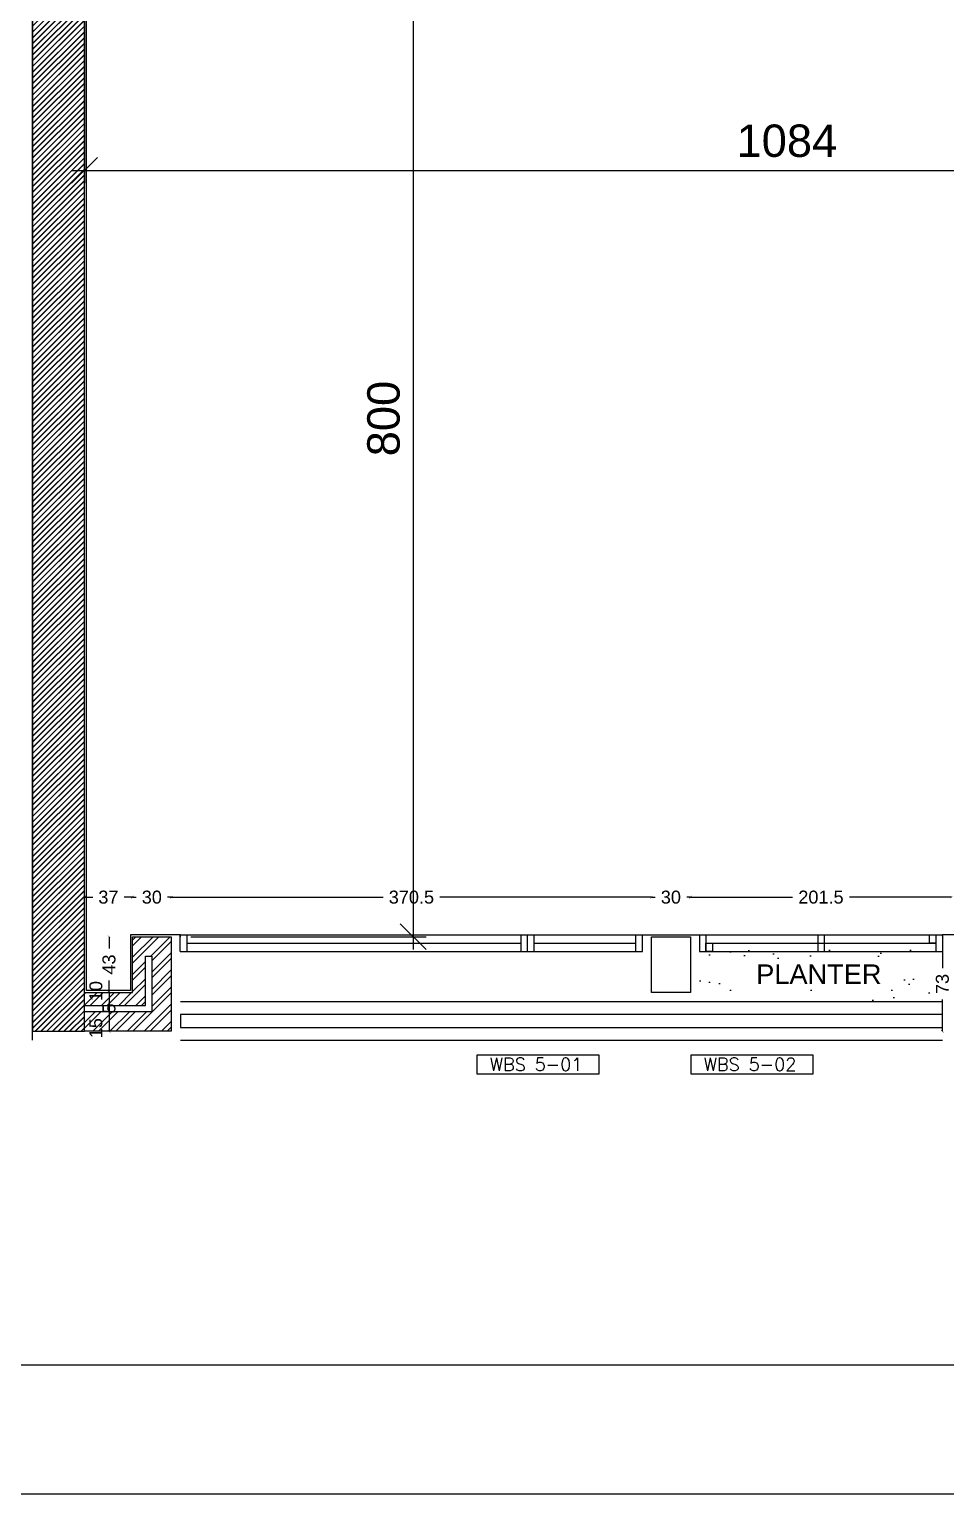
# Model space of a CAD drawing. Extents: x -0.9 to 45.6, y -8.7 to 61.5.
# Drawn here: x 27.34 to 34.41, y 0 to 11.3 of the extents above; entities that cross this region are included whole.
import ezdxf
from ezdxf.enums import TextEntityAlignment as Align

# ---------------------------------------------------------------- set-up
doc = ezdxf.new("R2010")
doc.units = 0
doc.header["$MEASUREMENT"] = 0
doc.header["$PDMODE"] = 35
doc.header["$PDSIZE"] = 0.3
doc.layers.get('0').update_dxf_attribs({"linetype": 'CONTINUOUS'})
doc.layers.get('DEFPOINTS').update_dxf_attribs({"linetype": 'CONTINUOUS'})
for name, color, linetype in [('60%', 7, 'CONTINUOUS'), ('A-ALU', 9, 'CONTINUOUS'), ('A-ANNO-DIM', 3, 'CONTINUOUS'), ('A-AREAS', 6, 'CONTINUOUS'), ('A-BALUST', 1, 'CONTINUOUS'), ('a-dim', 3, 'CONTINUOUS'), ('A-HATCH-CONC', 8, 'CONTINUOUS'), ('A-HATCH-WALL', 8, 'CONTINUOUS'), ('A-N-WINDOW', 3, 'CONTINUOUS'), ('A-PLASTER', 8, 'CONTINUOUS'), ('A-PROJECTION', 9, 'CONTINUOUS'), ('a-stru-fac', 200, 'CONTINUOUS'), ('a-text-red', 10, 'CONTINUOUS'), ('A-TREES', 63, 'CONTINUOUS'), ('A-WALL', 4, 'CONTINUOUS'), ('Parcelle$0$N-PLOT', 5, 'CONTINUOUS'), ('S-2ND-3RD-4-5-6TH$0$A-STR 2-3-4-5-6', 2, 'CONTINUOUS'), ('S-2ND-3RD-4-5-6TH$0$N-PLOT', 5, 'CONTINUOUS')]:
    doc.layers.add(name, color=color, linetype=linetype)
doc.styles.add('A100-STEXT', font='arial.ttf', dxfattribs={"height": 0.25})
doc.styles.add('ROMANS', font='romans__.ttf')
doc.styles.add('STYLE1', font='arial.ttf')
doc.dimstyles.new('A100-DIM', dxfattribs={"dimtxt": 0.25, "dimasz": 0.2, "dimexe": 0.1, "dimexo": 0.3, "dimgap": 0.1, "dimtad": 1, "dimlfac": 100, "dimrnd": 0.5, "dimdsep": 46, "dimtxsty": 'A100-STEXT', "dimblk1": 'OBLIQUE', "dimblk2": 'OBLIQUE', "dimsah": 1, "dimcen": -0.05, "dimdle": 0.1, "dimclrd": 15, "dimclre": 15, "dimclrt": 256, "dimadec": 0, "dimazin": 0, "dimtfac": 0.28, "dimtix": 1, "dimtmove": 2, "dimatfit": 3, "dimldrblk": 'OBLIQUE', "dimfxl": 1, "dimtolj": 1, "dimarcsym": 0})
doc.dimstyles.new('A50-DIM', dxfattribs={"dimtxt": 0.1, "dimasz": 0.02, "dimexe": 0.05, "dimexo": 0.01, "dimgap": 0.05, "dimtad": 0, "dimdec": 1, "dimlfac": 100, "dimrnd": 0.5, "dimdsep": 46, "dimtxsty": 'STYLE1', "dimblk": 'ARCHTICK', "dimcen": 0.05, "dimdle": 1e-05, "dimse1": 1, "dimse2": 1, "dimclrd": 146, "dimclre": 256, "dimclrt": 256, "dimadec": 0, "dimazin": 0, "dimtfac": 1.4, "dimtdec": 1, "dimtix": 1, "dimtmove": 2, "dimatfit": 3, "dimldrblk": 'ARCHTICK', "dimfxl": 1, "dimtolj": 1, "dimarcsym": 0})
pattern_1 = [(45, (-139.766827, -8.86163), (-0.022097087, 0.022097087), [])]

# ---------------------------------------------------------------- blocks, each defined once
blk = doc.blocks.new('_OBLIQUE')
at = {"color": 0, "linetype": 'ByBlock'}
blk.add_line((-0.5, -0.5), (0.5, 0.5), dxfattribs=at)
blk = doc.blocks.new('*D287')
at = {"layer": '60%', "color": 15, "lineweight": -2}
for p, q in [((0.008, 3.2), (0.008, 0.896)), ((42.958, 3.2), (42.958, 0.896)), ((-0.092, 0.996), (43.058, 0.996))]:
    blk.add_line(p, q, dxfattribs=at)
at = {"layer": 'DEFPOINTS', "color": 0}
for p in [(0.008, 3.5), (42.958, 3.5), (42.958, 0.996)]:
    blk.add_point(p, dxfattribs=at)
at = {"layer": '60%', "color": 15, "lineweight": -2, "xscale": 0.2, "yscale": 0.2, "zscale": 0.2, "rotation": 180}
blk.add_blockref('_OBLIQUE', (0.008, 0.996), dxfattribs=at)
at = {"layer": '60%', "color": 15, "lineweight": -2, "xscale": 0.2, "yscale": 0.2, "zscale": 0.2}
blk.add_blockref('_OBLIQUE', (42.958, 0.996), dxfattribs=at)
at = {"layer": '60%', "insert": (21.483, 1.224), "char_height": 0.25, "attachment_point": 5, "style": 'A100-STEXT'}
blk.add_mtext('\\A1;4295', dxfattribs=at)
blk = doc.blocks.new('_ArchTick')
at = {"color": 0, "linetype": 'ByBlock', "const_width": 0.15}
blk.add_lwpolyline([(-0.5, -0.5), (0.5, 0.5)], dxfattribs=at)
blk = doc.blocks.new('*D383')
at = {"layer": 'A-ANNO-DIM', "color": 146, "lineweight": -2}
for p, q in [((27.768, 4.605), (27.832, 4.605)), ((28.138, 4.605), (28.075, 4.605))]:
    blk.add_line(p, q, dxfattribs=at)
at = {"layer": 'DEFPOINTS', "color": 0}
for p in [(28.138, 4.605), (27.768, 3.87), (28.138, 3.87)]:
    blk.add_point(p, dxfattribs=at)
at = {"layer": 'A-ANNO-DIM', "color": 146, "lineweight": -2, "xscale": 0.02, "yscale": 0.02, "zscale": 0.02, "rotation": 180}
blk.add_blockref('_ArchTick', (27.768, 4.605), dxfattribs=at)
at = {"layer": 'A-ANNO-DIM', "color": 146, "lineweight": -2, "xscale": 0.02, "yscale": 0.02, "zscale": 0.02}
blk.add_blockref('_ArchTick', (28.138, 4.605), dxfattribs=at)
at = {"layer": 'A-ANNO-DIM', "insert": (27.953, 4.605), "char_height": 0.1, "attachment_point": 5, "style": 'STYLE1'}
blk.add_mtext('\\A1;37', dxfattribs=at)
blk = doc.blocks.new('*D384')
at = {"layer": 'A-ANNO-DIM', "color": 146, "lineweight": -2}
for p, q in [((28.138, 4.605), (28.118, 4.605)), ((28.138, 4.605), (28.167, 4.605)), ((28.438, 4.605), (28.41, 4.605)), ((28.438, 4.605), (28.458, 4.605))]:
    blk.add_line(p, q, dxfattribs=at)
at = {"layer": 'DEFPOINTS', "color": 0}
for p in [(28.438, 4.605), (28.138, 4.3), (28.438, 4.3)]:
    blk.add_point(p, dxfattribs=at)
at = {"layer": 'A-ANNO-DIM', "color": 146, "lineweight": -2, "xscale": 0.02, "yscale": 0.02, "zscale": 0.02}
blk.add_blockref('_ArchTick', (28.138, 4.605), dxfattribs=at)
at = {"layer": 'A-ANNO-DIM', "color": 146, "lineweight": -2, "xscale": 0.02, "yscale": 0.02, "zscale": 0.02, "rotation": 180}
blk.add_blockref('_ArchTick', (28.438, 4.605), dxfattribs=at)
at = {"layer": 'A-ANNO-DIM', "insert": (28.288, 4.605), "char_height": 0.1, "attachment_point": 5, "style": 'STYLE1'}
blk.add_mtext('\\A1;30', dxfattribs=at)
blk = doc.blocks.new('*D385')
at = {"layer": 'A-ANNO-DIM', "color": 146, "lineweight": -2}
for p, q in [((28.438, 4.605), (30.072, 4.605)), ((32.143, 4.605), (30.51, 4.605))]:
    blk.add_line(p, q, dxfattribs=at)
at = {"layer": 'DEFPOINTS', "color": 0}
for p in [(32.143, 4.605), (28.438, 4.3), (32.143, 4.315)]:
    blk.add_point(p, dxfattribs=at)
at = {"layer": 'A-ANNO-DIM', "color": 146, "lineweight": -2, "xscale": 0.02, "yscale": 0.02, "zscale": 0.02, "rotation": 180}
blk.add_blockref('_ArchTick', (28.438, 4.605), dxfattribs=at)
at = {"layer": 'A-ANNO-DIM', "color": 146, "lineweight": -2, "xscale": 0.02, "yscale": 0.02, "zscale": 0.02}
blk.add_blockref('_ArchTick', (32.143, 4.605), dxfattribs=at)
at = {"layer": 'A-ANNO-DIM', "insert": (30.291, 4.605), "char_height": 0.1, "attachment_point": 5, "style": 'STYLE1'}
blk.add_mtext('\\A1;370.5', dxfattribs=at)
blk = doc.blocks.new('*D386')
at = {"layer": 'A-ANNO-DIM', "color": 146, "lineweight": -2}
for p, q in [((32.143, 4.605), (32.123, 4.605)), ((32.143, 4.605), (32.172, 4.605)), ((32.443, 4.605), (32.415, 4.605)), ((32.443, 4.605), (32.463, 4.605))]:
    blk.add_line(p, q, dxfattribs=at)
at = {"layer": 'DEFPOINTS', "color": 0}
for p in [(32.443, 4.605), (32.143, 4.315), (32.443, 4.315)]:
    blk.add_point(p, dxfattribs=at)
at = {"layer": 'A-ANNO-DIM', "color": 146, "lineweight": -2, "xscale": 0.02, "yscale": 0.02, "zscale": 0.02}
blk.add_blockref('_ArchTick', (32.143, 4.605), dxfattribs=at)
at = {"layer": 'A-ANNO-DIM', "color": 146, "lineweight": -2, "xscale": 0.02, "yscale": 0.02, "zscale": 0.02, "rotation": 180}
blk.add_blockref('_ArchTick', (32.443, 4.605), dxfattribs=at)
at = {"layer": 'A-ANNO-DIM', "insert": (32.293, 4.605), "char_height": 0.1, "attachment_point": 5, "style": 'STYLE1'}
blk.add_mtext('\\A1;30', dxfattribs=at)
blk = doc.blocks.new('*D387')
at = {"layer": 'A-ANNO-DIM', "color": 146, "lineweight": -2}
for p, q in [((32.443, 4.605), (33.231, 4.605)), ((34.458, 4.605), (33.671, 4.605))]:
    blk.add_line(p, q, dxfattribs=at)
at = {"layer": 'DEFPOINTS', "color": 0}
for p in [(34.458, 4.605), (32.443, 4.315), (34.458, 4.3)]:
    blk.add_point(p, dxfattribs=at)
at = {"layer": 'A-ANNO-DIM', "color": 146, "lineweight": -2, "xscale": 0.02, "yscale": 0.02, "zscale": 0.02, "rotation": 180}
blk.add_blockref('_ArchTick', (32.443, 4.605), dxfattribs=at)
at = {"layer": 'A-ANNO-DIM', "color": 146, "lineweight": -2, "xscale": 0.02, "yscale": 0.02, "zscale": 0.02}
blk.add_blockref('_ArchTick', (34.458, 4.605), dxfattribs=at)
at = {"layer": 'A-ANNO-DIM', "insert": (33.451, 4.605), "char_height": 0.1, "attachment_point": 5, "style": 'STYLE1'}
blk.add_mtext('\\A1;201.5', dxfattribs=at)
blk = doc.blocks.new('*D395')
at = {"layer": 'a-dim', "color": 15, "lineweight": -2}
for p, q in [((30.305, 12.4), (30.305, 4.2)), ((30.055, 12.3), (30.205, 12.3)), ((28.588, 4.3), (30.405, 4.3))]:
    blk.add_line(p, q, dxfattribs=at)
at = {"layer": 'DEFPOINTS', "color": 0}
for p in [(30.355, 12.3), (28.288, 4.3), (30.305, 4.3)]:
    blk.add_point(p, dxfattribs=at)
at = {"layer": 'a-dim', "color": 15, "lineweight": -2, "xscale": 0.2, "yscale": 0.2, "zscale": 0.2}
for p, rotation in [((30.305, 12.3), 90), ((30.305, 4.3), 270)]:
    blk.add_blockref('_OBLIQUE', p, dxfattribs=dict(at, rotation=rotation))
at = {"layer": 'a-dim', "insert": (30.077, 8.3), "char_height": 0.25, "attachment_point": 5, "rotation": 90, "style": 'A100-STEXT'}
blk.add_mtext('\\A1;800', dxfattribs=at)
blk = doc.blocks.new('*D396')
at = {"layer": 'A-ANNO-DIM', "color": 146, "lineweight": -2}
for p, q in [((27.958, 4.3), (27.958, 4.209)), ((27.958, 3.87), (27.958, 3.961))]:
    blk.add_line(p, q, dxfattribs=at)
at = {"layer": 'DEFPOINTS', "color": 0}
for p in [(28.138, 4.3), (27.958, 3.87), (28.138, 3.87)]:
    blk.add_point(p, dxfattribs=at)
at = {"layer": 'A-ANNO-DIM', "color": 146, "lineweight": -2, "xscale": 0.02, "yscale": 0.02, "zscale": 0.02}
for p, rotation in [((27.958, 4.3), 90), ((27.958, 3.87), 270)]:
    blk.add_blockref('_ArchTick', p, dxfattribs=dict(at, rotation=rotation))
at = {"layer": 'A-ANNO-DIM', "insert": (27.958, 4.085), "char_height": 0.1, "attachment_point": 5, "rotation": 90, "style": 'STYLE1'}
blk.add_mtext('\\A1;43', dxfattribs=at)
blk = doc.blocks.new('*D397')
at = {"layer": 'A-ANNO-DIM', "color": 146, "lineweight": -2}
blk.add_line((27.958, 3.87), (27.958, 3.77), dxfattribs=at)
at = {"layer": 'DEFPOINTS', "color": 0}
for p in [(28.138, 3.87), (27.958, 3.77), (28.238, 3.77)]:
    blk.add_point(p, dxfattribs=at)
at = {"layer": 'A-ANNO-DIM', "color": 146, "lineweight": -2, "xscale": 0.02, "yscale": 0.02, "zscale": 0.02}
for p, rotation in [((27.958, 3.87), 90), ((27.958, 3.77), 270)]:
    blk.add_blockref('_ArchTick', p, dxfattribs=dict(at, rotation=rotation))
at = {"layer": 'A-ANNO-DIM', "insert": (27.857, 3.88), "char_height": 0.1, "attachment_point": 5, "rotation": 90, "style": 'STYLE1'}
blk.add_mtext('\\A1;10', dxfattribs=at)
blk = doc.blocks.new('*D398')
at = {"layer": 'A-ANNO-DIM', "color": 146, "lineweight": -2}
for p, q in [((27.958, 3.77), (27.958, 3.79)), ((27.958, 3.77), (27.958, 3.72)), ((27.958, 3.72), (27.958, 3.7))]:
    blk.add_line(p, q, dxfattribs=at)
at = {"layer": 'DEFPOINTS', "color": 0}
for p in [(28.238, 3.77), (27.958, 3.72), (28.288, 3.72)]:
    blk.add_point(p, dxfattribs=at)
at = {"layer": 'A-ANNO-DIM', "color": 146, "lineweight": -2, "xscale": 0.02, "yscale": 0.02, "zscale": 0.02}
for p, rotation in [((27.958, 3.77), 270), ((27.958, 3.72), 90)]:
    blk.add_blockref('_ArchTick', p, dxfattribs=dict(at, rotation=rotation))
at = {"layer": 'A-ANNO-DIM', "insert": (27.958, 3.745), "char_height": 0.1, "attachment_point": 5, "rotation": 90, "style": 'STYLE1'}
blk.add_mtext('\\A1;5', dxfattribs=at)
blk = doc.blocks.new('*D399')
at = {"layer": 'A-ANNO-DIM', "color": 146, "lineweight": -2}
blk.add_line((27.958, 3.72), (27.958, 3.57), dxfattribs=at)
at = {"layer": 'DEFPOINTS', "color": 0}
for p in [(28.288, 3.72), (27.958, 3.57), (28.438, 3.57)]:
    blk.add_point(p, dxfattribs=at)
at = {"layer": 'A-ANNO-DIM', "color": 146, "lineweight": -2, "xscale": 0.02, "yscale": 0.02, "zscale": 0.02}
for p, rotation in [((27.958, 3.72), 90), ((27.958, 3.57), 270)]:
    blk.add_blockref('_ArchTick', p, dxfattribs=dict(at, rotation=rotation))
at = {"layer": 'A-ANNO-DIM', "insert": (27.857, 3.594), "char_height": 0.1, "attachment_point": 5, "rotation": 90, "style": 'STYLE1'}
blk.add_mtext('\\A1;15', dxfattribs=at)
blk = doc.blocks.new('*D405')
at = {"layer": 'a-dim', "color": 15, "lineweight": -2}
for p, q in [((27.768, 12.1), (27.768, 10.116)), ((38.608, 10.7), (38.608, 10.116)), ((27.668, 10.216), (38.708, 10.216))]:
    blk.add_line(p, q, dxfattribs=at)
at = {"layer": 'DEFPOINTS', "color": 0}
for p in [(27.768, 12.4), (38.608, 11), (38.608, 10.216)]:
    blk.add_point(p, dxfattribs=at)
at = {"layer": 'a-dim', "color": 15, "lineweight": -2, "xscale": 0.2, "yscale": 0.2, "zscale": 0.2, "rotation": 180}
blk.add_blockref('_OBLIQUE', (27.768, 10.216), dxfattribs=at)
at = {"layer": 'a-dim', "color": 15, "lineweight": -2, "xscale": 0.2, "yscale": 0.2, "zscale": 0.2}
blk.add_blockref('_OBLIQUE', (38.608, 10.216), dxfattribs=at)
at = {"layer": 'a-dim', "insert": (33.188, 10.443), "char_height": 0.25, "attachment_point": 5, "style": 'A100-STEXT'}
blk.add_mtext('\\A1;1084', dxfattribs=at)
blk = doc.blocks.new('NWINDOW')
at = {"layer": 'A-N-WINDOW'}
blk.add_lwpolyline([(0, 0), (0, 0.15), (0.939, 0.15), (0.939, 0)], close=True, dxfattribs=at)
at = {"layer": 'A-N-WINDOW', "style": 'ROMANS'}
blk.add_attdef('WBSN1-01', text='', height=0.1, dxfattribs=at).set_placement((0.455, 0.026), align=Align.CENTER)
blk = doc.blocks.new('A$C21287FDA')
at = {"layer": 'A-ALU'}
for p, q in [((28.508, 4.315), (32.073, 4.315)), ((28.508, 4.185), (28.508, 4.315)), ((28.558, 4.315), (28.558, 4.185)), ((31.138, 4.185), (31.138, 4.315)), ((31.188, 4.185), (31.188, 4.315)), ((31.238, 4.185), (31.238, 4.315)), ((32.023, 4.185), (32.023, 4.315)), ((32.073, 4.185), (32.073, 4.315)), ((32.513, 4.315), (34.388, 4.315)), ((32.513, 4.315), (32.513, 4.185)), ((32.513, 4.315), (32.513, 4.185)), ((32.563, 4.315), (32.563, 4.185)), ((32.563, 4.315), (32.563, 4.185)), ((33.426, 4.315), (33.426, 4.185)), ((33.476, 4.315), (33.476, 4.185)), ((34.338, 4.315), (34.338, 4.185)), ((34.388, 4.315), (34.388, 4.185)), ((28.508, 4.185), (32.073, 4.185)), ((28.558, 4.25), (31.138, 4.25)), ((31.238, 4.25), (32.023, 4.25)), ((32.513, 4.185), (34.388, 4.185)), ((32.563, 4.25), (34.338, 4.25))]:
    blk.add_line(p, q, dxfattribs=at)
for points in [[(34.288, 4.315), (34.338, 4.315), (34.338, 4.25), (34.288, 4.25)], [(32.563, 4.25), (32.613, 4.25), (32.613, 4.185), (32.563, 4.185)]]:
    blk.add_lwpolyline(points, close=True, dxfattribs=at)
blk = doc.blocks.new('*D444')
at = {"layer": 'A-ANNO-DIM', "color": 146, "lineweight": -2}
for p, q in [((34.388, 4.3), (34.388, 4.056)), ((34.388, 3.57), (34.388, 3.814))]:
    blk.add_line(p, q, dxfattribs=at)
at = {"layer": 'DEFPOINTS', "color": 0}
for p in [(34.458, 4.3), (34.388, 3.57), (34.458, 3.57)]:
    blk.add_point(p, dxfattribs=at)
at = {"layer": 'A-ANNO-DIM', "color": 146, "lineweight": -2, "xscale": 0.02, "yscale": 0.02, "zscale": 0.02}
for p, rotation in [((34.388, 4.3), 90), ((34.388, 3.57), 270)]:
    blk.add_blockref('_ArchTick', p, dxfattribs=dict(at, rotation=rotation))
at = {"layer": 'A-ANNO-DIM', "insert": (34.388, 3.935), "char_height": 0.1, "attachment_point": 5, "rotation": 90, "style": 'STYLE1'}
blk.add_mtext('\\A1;73', dxfattribs=at)

msp = doc.modelspace()

# ---------------------------------------------------------------- hatches: boundary and pattern name
at = {"layer": 'A-HATCH-CONC'}
h = msp.add_hatch(dxfattribs=at)
h.set_pattern_fill('ANSI31', color=256, scale=0.25, angle=-720, style=0)
h.set_pattern_definition(pattern_1)
h.paths.add_polyline_path([(32.39337, 16.85), (32.39337, 16.65), (32.69337, 16.65), (32.69337, 17.15), (32.44337, 17.15), (32.44337, 17.05), (32.44337, 16.85)])
h.paths.add_polyline_path([(31.34337, 16.65), (31.34337, 17.05), (27.76837, 17.05), (27.76837, 20.15658), (27.36837, 20.15658), (27.36837, 3.57), (27.76837, 3.57), (27.76837, 12.85), (29.61837, 12.85), (29.91837, 12.85), (29.91837, 13.5), (29.66837, 13.5), (29.66837, 13.1), (29.36837, 13.1), (29.36837, 13.15), (27.76837, 13.15), (27.76837, 16.65), (29.36837, 16.65), (29.36837, 16.7), (29.66837, 16.7), (29.66837, 16.3), (29.91837, 16.3), (29.91837, 16.65)])
h = msp.add_hatch(dxfattribs=at)
h.set_pattern_fill('ANSI31', color=256, scale=0.25, angle=-720, style=0)
h.set_pattern_definition(pattern_1)
h.paths.add_polyline_path([(32.39337, 16.85), (32.39337, 16.65), (32.69337, 16.65), (32.69337, 17.15), (32.44337, 17.15), (32.44337, 17.05), (32.44337, 16.85)])
h.paths.add_polyline_path([(31.34337, 16.65), (31.34337, 17.05), (27.76837, 17.05), (27.76837, 20.15658), (27.36837, 20.15658), (27.36837, 3.57), (27.76837, 3.57), (27.76837, 12.85), (29.61837, 12.85), (29.91837, 12.85), (29.91837, 13.5), (29.66837, 13.5), (29.66837, 13.1), (29.36837, 13.1), (29.36837, 13.15), (27.76837, 13.15), (27.76837, 16.65), (29.36837, 16.65), (29.36837, 16.7), (29.66837, 16.7), (29.66837, 16.3), (29.91837, 16.3), (29.91837, 16.65)])
at = {"layer": 'A-HATCH-WALL'}
h = msp.add_hatch(dxfattribs=at)
h.set_pattern_fill('ANSI32', color=256, scale=0.25, style=0)
h.paths.add_polyline_path([(28.43837, 4.3), (28.13837, 4.3), (28.13837, 3.87), (27.76837, 3.87), (27.76837, 3.77), (28.23837, 3.77), (28.23837, 4.15), (28.28837, 4.15), (28.28837, 3.72), (27.76837, 3.72), (27.76837, 3.57), (28.43837, 3.57)])
at = {"layer": 'A-TREES', "linetype": 'ByBlock'}
h = msp.add_hatch(dxfattribs=at)
h.set_pattern_fill('AR-SAND', color=256, scale=0.2, style=0)
h.set_pattern_definition([(37.5, (-20.1795, -76.83626), (-0.0125987, 0.3853648), [0, -0.304, 0, -0.34, 0, -0.325]), (7.5, (-20.1795, -76.83626), (0.3539553, 0.5644292), [0, -0.164, 0, -0.274, 0, -0.105]), (327.5, (-20.4255, -76.83626), (0.6228284, 0.0011318), [0, -0.1, 0, -0.36, 0, -0.47]), (317.5, (-20.4255, -76.83626), (0.6012253, 0.175535), [0, -0.05, 0, -0.236, 0, -0.27])])
h.paths.add_polyline_path([(34.38837, 3.8), (34.38837, 4.215), (32.51337, 4.215), (32.51337, 3.8)])

# ---------------------------------------------------------------- linework, layer by layer
at = {"layer": 'A-AREAS'}
msp.add_line((27.36837, 3.5), (27.36837, 13), dxfattribs=at)
at = {"layer": 'A-BALUST'}
msp.add_lwpolyline([(28.50837, 3.6), (34.38837, 3.6), (34.38837, 3.7), (28.50837, 3.7)], close=True, dxfattribs=at)
at = {"layer": 'A-HATCH-CONC'}
for p, q in [((27.36837, 11.28169), (27.76837, 11.68169)), ((27.36837, 11.23749), (27.76837, 11.63749)), ((27.36837, 11.1933), (27.76837, 11.5933)), ((27.36837, 11.14911), (27.76837, 11.54911)), ((27.36837, 11.10491), (27.76837, 11.50491)), ((27.36837, 11.06072), (27.76837, 11.46072)), ((27.36837, 11.01652), (27.76837, 11.41652)), ((27.36837, 10.97233), (27.76837, 11.37233)), ((27.36837, 10.92814), (27.76837, 11.32814)), ((27.36837, 10.88394), (27.76837, 11.28394)), ((27.36837, 10.83975), (27.76837, 11.23975)), ((27.36837, 10.79555), (27.76837, 11.19555)), ((27.36837, 10.75136), (27.76837, 11.15136)), ((27.36837, 10.70716), (27.76837, 11.10716)), ((27.36837, 10.66297), (27.76837, 11.06297)), ((27.36837, 10.61878), (27.76837, 11.01878)), ((27.36837, 10.57458), (27.76837, 10.97458)), ((27.36837, 10.53039), (27.76837, 10.93039)), ((27.36837, 10.48619), (27.76837, 10.88619)), ((27.36837, 10.442), (27.76837, 10.842)), ((27.36837, 10.39781), (27.76837, 10.79781)), ((27.36837, 10.35361), (27.76837, 10.75361)), ((27.36837, 10.30942), (27.76837, 10.70942)), ((27.36837, 10.26522), (27.76837, 10.66522)), ((27.36837, 10.22103), (27.76837, 10.62103)), ((27.36837, 10.17683), (27.76837, 10.57683)), ((27.36837, 10.13264), (27.76837, 10.53264)), ((27.36837, 10.08845), (27.76837, 10.48845)), ((27.36837, 10.04425), (27.76837, 10.44425)), ((27.36837, 10.00006), (27.76837, 10.40006)), ((27.36837, 9.95586), (27.76837, 10.35586)), ((27.36837, 9.91167), (27.76837, 10.31167)), ((27.36837, 9.86748), (27.76837, 10.26748)), ((27.36837, 9.82328), (27.76837, 10.22328)), ((27.36837, 9.77909), (27.76837, 10.17909)), ((27.36837, 9.73489), (27.76837, 10.13489)), ((27.36837, 9.6907), (27.76837, 10.0907)), ((27.36837, 9.6465), (27.76837, 10.0465)), ((27.36837, 9.60231), (27.76837, 10.00231)), ((27.36837, 9.55812), (27.76837, 9.95812)), ((27.36837, 9.51392), (27.76837, 9.91392)), ((27.36837, 9.46973), (27.76837, 9.86973)), ((27.36837, 9.42553), (27.76837, 9.82553)), ((27.36837, 9.38134), (27.76837, 9.78134)), ((27.36837, 9.33715), (27.76837, 9.73715)), ((27.36837, 9.29295), (27.76837, 9.69295)), ((27.36837, 9.24876), (27.76837, 9.64876)), ((27.36837, 9.20456), (27.76837, 9.60456)), ((27.36837, 9.16037), (27.76837, 9.56037)), ((27.36837, 9.11617), (27.76837, 9.51617)), ((27.36837, 9.07198), (27.76837, 9.47198)), ((27.36837, 9.02779), (27.76837, 9.42779)), ((27.36837, 8.98359), (27.76837, 9.38359)), ((27.36837, 8.9394), (27.76837, 9.3394)), ((27.36837, 8.8952), (27.76837, 9.2952)), ((27.36837, 8.85101), (27.76837, 9.25101)), ((27.36837, 8.80682), (27.76837, 9.20682)), ((27.36837, 8.76262), (27.76837, 9.16262)), ((27.36837, 8.71843), (27.76837, 9.11843)), ((27.36837, 8.67423), (27.76837, 9.07423)), ((27.36837, 8.63004), (27.76837, 9.03004)), ((27.36837, 8.58584), (27.76837, 8.98584)), ((27.36837, 8.54165), (27.76837, 8.94165)), ((27.36837, 8.49746), (27.76837, 8.89746)), ((27.36837, 8.45326), (27.76837, 8.85326)), ((27.36837, 8.40907), (27.76837, 8.80907)), ((27.36837, 8.36487), (27.76837, 8.76487)), ((27.36837, 8.32068), (27.76837, 8.72068)), ((27.36837, 8.27649), (27.76837, 8.67649)), ((27.36837, 8.23229), (27.76837, 8.63229)), ((27.36837, 8.1881), (27.76837, 8.5881)), ((27.36837, 8.1439), (27.76837, 8.5439)), ((27.36837, 8.09971), (27.76837, 8.49971)), ((27.36837, 8.05551), (27.76837, 8.45551)), ((27.36837, 8.01132), (27.76837, 8.41132)), ((27.36837, 7.96713), (27.76837, 8.36713)), ((27.36837, 7.92293), (27.76837, 8.32293)), ((27.36837, 7.87874), (27.76837, 8.27874)), ((27.36837, 7.83454), (27.76837, 8.23454)), ((27.36837, 7.79035), (27.76837, 8.19035)), ((27.36837, 7.74616), (27.76837, 8.14616)), ((27.36837, 7.70196), (27.76837, 8.10196)), ((27.36837, 7.65777), (27.76837, 8.05777)), ((27.36837, 7.61357), (27.76837, 8.01357)), ((27.36837, 7.56938), (27.76837, 7.96938)), ((27.36837, 7.52518), (27.76837, 7.92518)), ((27.36837, 7.48099), (27.76837, 7.88099)), ((27.36837, 7.4368), (27.76837, 7.8368)), ((27.36837, 7.3926), (27.76837, 7.7926)), ((27.36837, 7.34841), (27.76837, 7.74841)), ((27.36837, 7.30421), (27.76837, 7.70421)), ((27.36837, 7.26002), (27.76837, 7.66002)), ((27.36837, 7.21583), (27.76837, 7.61583)), ((27.36837, 7.17163), (27.76837, 7.57163)), ((27.36837, 7.12744), (27.76837, 7.52744)), ((27.36837, 7.08324), (27.76837, 7.48324)), ((27.36837, 7.03905), (27.76837, 7.43905)), ((27.36837, 6.99485), (27.76837, 7.39485)), ((27.36837, 6.95066), (27.76837, 7.35066)), ((27.36837, 6.90647), (27.76837, 7.30647)), ((27.36837, 6.86227), (27.76837, 7.26227)), ((27.36837, 6.81808), (27.76837, 7.21808)), ((27.36837, 6.77388), (27.76837, 7.17388)), ((27.36837, 6.72969), (27.76837, 7.12969)), ((27.36837, 6.68549), (27.76837, 7.0855)), ((27.36837, 6.6413), (27.76837, 7.0413)), ((27.36837, 6.59711), (27.76837, 6.99711)), ((27.36837, 6.55291), (27.76837, 6.95291)), ((27.36837, 6.50872), (27.76837, 6.90872)), ((27.36837, 6.46452), (27.76837, 6.86452)), ((27.36837, 6.42033), (27.76837, 6.82033)), ((27.36837, 6.37614), (27.76837, 6.77614)), ((27.36837, 6.33194), (27.76837, 6.73194)), ((27.36837, 6.28775), (27.76837, 6.68775)), ((27.36837, 6.24355), (27.76837, 6.64355)), ((27.36837, 6.19936), (27.76837, 6.59936)), ((27.36837, 6.15516), (27.76837, 6.55516)), ((27.36837, 6.11097), (27.76837, 6.51097)), ((27.36837, 6.06678), (27.76837, 6.46678)), ((27.36837, 6.02258), (27.76837, 6.42258)), ((27.36837, 5.97839), (27.76837, 6.37839)), ((27.36837, 5.93419), (27.76837, 6.33419)), ((27.36837, 5.89), (27.76837, 6.29)), ((27.36837, 5.84581), (27.76837, 6.24581)), ((27.36837, 5.80161), (27.76837, 6.20161)), ((27.36837, 5.75742), (27.76837, 6.15742)), ((27.36837, 5.71322), (27.76837, 6.11322)), ((27.36837, 5.66903), (27.76837, 6.06903)), ((27.36837, 5.62483), (27.76837, 6.02483)), ((27.36837, 5.58064), (27.76837, 5.98064)), ((27.36837, 5.53645), (27.76837, 5.93645)), ((27.36837, 5.49225), (27.76837, 5.89225)), ((27.36837, 5.44806), (27.76837, 5.84806)), ((27.36837, 5.40386), (27.76837, 5.80386)), ((27.36837, 5.35967), (27.76837, 5.75967)), ((27.36837, 5.31548), (27.76837, 5.71548)), ((27.36837, 5.27128), (27.76837, 5.67128)), ((27.36837, 5.22709), (27.76837, 5.62709)), ((27.36837, 5.18289), (27.76837, 5.58289)), ((27.36837, 5.1387), (27.76837, 5.5387)), ((27.36837, 5.0945), (27.76837, 5.4945)), ((27.36837, 5.05031), (27.76837, 5.45031)), ((27.36837, 5.00612), (27.76837, 5.40612)), ((27.36837, 4.96192), (27.76837, 5.36192)), ((27.36837, 4.91773), (27.76837, 5.31773)), ((27.36837, 4.87353), (27.76837, 5.27353)), ((27.36837, 4.82934), (27.76837, 5.22934)), ((27.36837, 4.78515), (27.76837, 5.18515)), ((27.36837, 4.74095), (27.76837, 5.14095)), ((27.36837, 4.69676), (27.76837, 5.09676)), ((27.36837, 4.65256), (27.76837, 5.05256)), ((27.36837, 4.60837), (27.76837, 5.00837)), ((27.36837, 4.56417), (27.76837, 4.96417)), ((27.36837, 4.51998), (27.76837, 4.91998)), ((27.36837, 4.47579), (27.76837, 4.87579)), ((27.36837, 4.43159), (27.76837, 4.83159)), ((27.36837, 4.3874), (27.76837, 4.7874)), ((27.36837, 4.3432), (27.76837, 4.7432)), ((27.36837, 4.29901), (27.76837, 4.69901)), ((27.36837, 4.25482), (27.76837, 4.65482)), ((27.36837, 4.21062), (27.76837, 4.61062)), ((27.36837, 4.16643), (27.76837, 4.56643)), ((27.36837, 4.12223), (27.76837, 4.52223)), ((27.36837, 4.07804), (27.76837, 4.47804)), ((27.36837, 4.03384), (27.76837, 4.43384)), ((27.36837, 3.98965), (27.76837, 4.38965)), ((27.36837, 3.94546), (27.76837, 4.34546)), ((27.36837, 3.90126), (27.76837, 4.30126)), ((27.36837, 3.85707), (27.76837, 4.25707)), ((27.36837, 3.81287), (27.76837, 4.21287)), ((27.36837, 3.76868), (27.76837, 4.16868)), ((27.36837, 3.72449), (27.76837, 4.12449)), ((27.36837, 3.68029), (27.76837, 4.08029)), ((27.36837, 3.6361), (27.76837, 4.0361)), ((27.36837, 3.5919), (27.76837, 3.9919)), ((27.39066, 3.57), (27.76837, 3.94771)), ((27.43485, 3.57), (27.76837, 3.90351)), ((27.47905, 3.57), (27.76837, 3.85932)), ((27.52324, 3.57), (27.76837, 3.81513)), ((27.56744, 3.57), (27.76837, 3.77093)), ((27.61163, 3.57), (27.76837, 3.72674)), ((27.65582, 3.57), (27.76837, 3.68254)), ((27.70002, 3.57), (27.76837, 3.63835)), ((27.74421, 3.57), (27.76837, 3.59416))]:
    msp.add_line(p, q, dxfattribs=at)
at = {"layer": 'A-PLASTER'}
for p, q in [((27.78337, 3.885), (27.78337, 12.285)), ((28.50837, 4.315), (28.12337, 4.315)), ((28.12337, 4.315), (28.12337, 3.885)), ((28.50837, 4.3), (28.50837, 4.315)), ((28.12337, 3.885), (27.78337, 3.885))]:
    msp.add_line(p, q, dxfattribs=at)
for points in [[(32.07337, 4.3), (32.07337, 4.315), (32.51337, 4.315), (32.51337, 4.3)], [(36.55, 4.05704), (35.81763, 3.985), (34.77337, 3.985), (34.77337, 4.315), (34.38837, 4.315), (34.38837, 4.3)]]:
    msp.add_lwpolyline(points, dxfattribs=at)
at = {"layer": 'A-PROJECTION'}
for p, q in [((28.50837, 3.8), (34.38837, 3.8)), ((28.50837, 3.5), (34.38837, 3.5))]:
    msp.add_line(p, q, dxfattribs=at)
at = {"layer": 'a-stru-fac'}
msp.add_lwpolyline([(32.14337, 4.3), (32.44337, 4.3), (32.44337, 3.87), (32.14337, 3.87)], close=True, dxfattribs=at)
at = {"layer": 'A-WALL'}
for points in [[(27.76837, 3.87), (28.13837, 3.87), (28.13837, 4.3), (28.43837, 4.3), (28.43837, 3.57), (27.76837, 3.57)], [(27.76837, 3.77), (28.23837, 3.77), (28.23837, 4.15), (28.28837, 4.15), (28.28837, 3.72), (27.76837, 3.72)]]:
    msp.add_lwpolyline(points, dxfattribs=at)
at = {"layer": 'Parcelle$0$N-PLOT'}
msp.add_lwpolyline([(0, 0), (38.90837, 0, 0.41421356), (41.90837, 3), (41.90837, 55.45463, 0.4229554), (38.81912, 58.4533), (0, 57.29794)], format="xyb", close=True, dxfattribs=at)
at = {"layer": 'S-2ND-3RD-4-5-6TH$0$A-STR 2-3-4-5-6'}
msp.add_lwpolyline([(31.34337, 17.05), (27.76837, 17.05), (27.76837, 20.33), (27.43837, 20.33), (27.43837, 20.33), (27.36837, 20.33), (27.36837, 3.57), (27.76837, 3.57), (27.76837, 12.85), (29.91837, 12.85), (29.91837, 13.5), (29.66837, 13.5), (29.66837, 13.1), (29.36837, 13.1), (29.36837, 13.15), (27.76837, 13.15), (27.76837, 16.65), (29.36837, 16.65), (29.36837, 16.7), (29.66837, 16.7), (29.66837, 16.3), (29.91837, 16.3), (29.91837, 16.65), (31.39337, 16.65)], dxfattribs=at)
msp.add_lwpolyline([(31.34337, 17.05), (27.76837, 17.05), (27.76837, 20.33), (27.43837, 20.33), (27.43837, 20.33), (27.36837, 20.33), (27.36837, 3.57), (27.76837, 3.57), (27.76837, 12.85), (29.91837, 12.85), (29.91837, 13.5), (29.66837, 13.5), (29.66837, 13.1), (29.36837, 13.1), (29.36837, 13.15), (27.76837, 13.15), (27.76837, 16.65), (29.36837, 16.65), (29.36837, 16.7), (29.66837, 16.7), (29.66837, 16.3), (29.91837, 16.3), (29.91837, 16.65), (31.39337, 16.65)], dxfattribs=at)
at = {"layer": 'S-2ND-3RD-4-5-6TH$0$N-PLOT'}
msp.add_lwpolyline([(0, 0), (38.90837, 0, 0.41421356), (41.90837, 3), (41.90837, 55.45463, 0.4229554), (38.81912, 58.4533), (0, 57.29794)], format="xyb", close=True, dxfattribs=at)

# ---------------------------------------------------------------- block references
at = {"layer": 'A-ALU'}
msp.add_blockref('A$C21287FDA', (0, 0), dxfattribs=at)
at = {"layer": 'A-N-WINDOW'}
for p, values in [((30.79775, 3.23854), {'WBSN1-01': 'WBS 5-01'}), ((32.44829, 3.23854), {'WBSN1-01': 'WBS 5-02'})]:
    msp.add_blockref('NWINDOW', p, dxfattribs=at).add_auto_attribs(values)

# ---------------------------------------------------------------- texts
at = {"layer": 'a-text-red', "style": 'A100-STEXT'}
msp.add_text('PLANTER', height=0.15, dxfattribs=at).set_placement((32.95147, 3.93591))

# ---------------------------------------------------------------- dimensions: what is measured, and where the dimension line sits
at = {"layer": '60%'}
dim = msp.add_linear_dim(base=(42.95837, 0.99586), p1=(0.00837, 3.5), p2=(42.95837, 3.5), dimstyle='A100-DIM', dxfattribs=at)
dim.commit()
dim.dimension.update_dxf_attribs({"geometry": '*D287', "text_midpoint": (21.48337, 1.2235)})
at = {"layer": 'A-ANNO-DIM'}
for base, p1, p2, picture, middle in [((28.13837, 4.60543), (27.76837, 3.87), (28.13837, 3.87), '*D383', (27.95337, 4.60543)), ((28.43837, 4.60543), (28.13837, 4.3), (28.43837, 4.3), '*D384', (28.28837, 4.60543)), ((32.14337, 4.60543), (28.43837, 4.3), (32.14337, 4.315), '*D385', (30.29087, 4.60543)), ((32.44337, 4.60543), (32.14337, 4.315), (32.44337, 4.315), '*D386', (32.29337, 4.60543)), ((34.45837, 4.60543), (32.44337, 4.315), (34.45837, 4.3), '*D387', (33.45087, 4.60543))]:
    dim = msp.add_linear_dim(base=base, p1=p1, p2=p2, dimstyle='A50-DIM', dxfattribs=at)
    dim.commit()
    dim.dimension.update_dxf_attribs({"geometry": picture, "text_midpoint": middle})
for base, p1, p2, picture, middle in [((27.95827, 3.87), (28.13837, 4.3), (28.13837, 3.87), '*D396', (27.95827, 4.085)), ((34.38837, 3.57), (34.45837, 4.3), (34.45837, 3.57), '*D444', (34.38837, 3.935)), ((27.95827, 3.72), (28.23837, 3.77), (28.28837, 3.72), '*D398', (27.95827, 3.745))]:
    dim = msp.add_linear_dim(base=base, p1=p1, p2=p2, angle=90, dimstyle='A50-DIM', dxfattribs=at)
    dim.commit()
    dim.dimension.update_dxf_attribs({"geometry": picture, "text_midpoint": middle})
for base, p1, p2, picture, middle in [((27.95827, 3.77), (28.13837, 3.87), (28.23837, 3.77), '*D397', (27.85721, 3.88014)), ((27.95827, 3.57), (28.28837, 3.72), (28.43837, 3.57), '*D399', (27.85721, 3.59355))]:
    dim = msp.add_linear_dim(base=base, p1=p1, p2=p2, angle=90, dimstyle='A50-DIM', dxfattribs=at)
    dim.commit()
    dim.dimension.update_dxf_attribs({"geometry": picture, "text_midpoint": middle, "dimtype": 160})
at = {"layer": 'a-dim'}
dim = msp.add_linear_dim(base=(38.60837, 10.21566), p1=(27.76837, 12.4), p2=(38.60837, 11), dimstyle='A100-DIM', dxfattribs=at)
dim.commit()
dim.dimension.update_dxf_attribs({"geometry": '*D405', "text_midpoint": (33.18837, 10.4433)})
dim = msp.add_linear_dim(base=(30.30463, 4.3), p1=(30.35463, 12.3), p2=(28.28837, 4.3), angle=90, dimstyle='A100-DIM', dxfattribs=at)
dim.commit()
dim.dimension.update_dxf_attribs({"geometry": '*D395', "text_midpoint": (30.07698, 8.3)})

doc.saveas('drawing.dxf')
